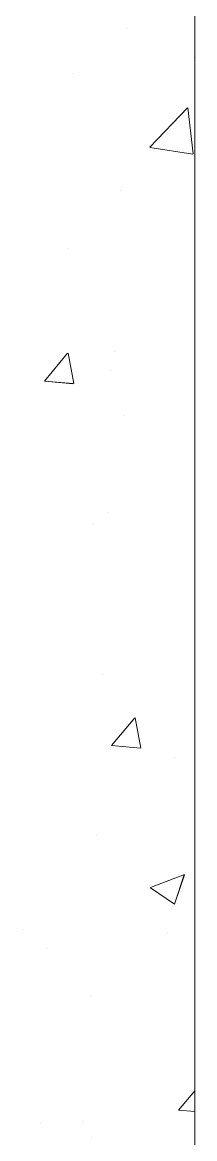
# Model space of a CAD drawing. Header units: millimetres. Extents: x 470010 to 1231400, y -134005 to 421770.
# Drawn here: x 672883 to 672974, y -9438 to -8853 of the extents above; entities that cross this region are included whole.
import ezdxf
from ezdxf.enums import TextEntityAlignment as Align

# ---------------------------------------------------------------- set-up
doc = ezdxf.new("R2010")
doc.units = ezdxf.units.MM
doc.layers.get('Defpoints').update_dxf_attribs({"color": 140})
doc.layers.add('АР_Стены ПЕНОблок', color=52, linetype='Continuous', lineweight=20)
doc.layers.add('АР_Штриховка', color=8, linetype='Continuous', lineweight=0)
doc.styles.add('style1', font='ARIALN.TTF')

# ---------------------------------------------------------------- blocks, each defined once
blk = doc.blocks.new('A$C9108343f')
at = {"layer": 'АР_Стены ПЕНОблок', "color": 18, "linetype": 'Continuous', "lineweight": 20, "true_color": 0x000000}
blk.add_line((7254.96, 21355), (7254.96, 97555), dxfattribs=at)
at = {"layer": 'АР_Штриховка', "color": 18, "linetype": 'Continuous', "lineweight": 0, "true_color": 0x000000}
for p, q in [((7219, 91509.86), (7219, 91509.86)), ((7254.74, 91494.92), (7254.74, 91494.92)), ((7191.16, 91486.55), (7191.16, 91486.55)), ((7231.4, 91447.78), (7251.19, 91468.4)), ((7254.07, 91444.29), (7251.27, 91468.41)), ((7231.46, 91447.66), (7254.05, 91444.15)), ((7215.92, 91425.3), (7215.92, 91425.3)), ((7187.92, 91394.74), (7187.92, 91394.74)), ((7175.97, 91325.19), (7188.22, 91339.78)), ((7191.45, 91323.91), (7188.51, 91339.83)), ((7212.83, 91340.75), (7212.83, 91340.75)), ((7210.82, 91331), (7210.82, 91331)), ((7175.97, 91325.18), (7191.15, 91323.86)), ((7217.3, 91307.22), (7217.3, 91307.22)), ((7209.74, 91256.19), (7209.74, 91256.19)), ((7201.72, 91250.55), (7201.72, 91250.55)), ((7206.65, 91171.64), (7206.65, 91171.64)), ((7211.21, 91134.13), (7223.46, 91148.72)), ((7226.69, 91132.85), (7223.75, 91148.77)), ((7211.21, 91134.13), (7226.4, 91132.8)), ((7244.08, 91127.98), (7244.08, 91127.98)), ((7203.56, 91087.08), (7203.56, 91087.08)), ((7231.78, 91059.81), (7249.56, 91066.63)), ((7244.35, 91051.12), (7249.5, 91066.47)), ((7246.42, 91066.37), (7246.42, 91066.37)), ((7231.7, 91059.64), (7244.34, 91051.12)), ((7164.38, 91037.98), (7164.38, 91037.98)), ((7240.84, 91036.17), (7240.84, 91036.17)), ((7177.26, 91027.8), (7177.26, 91027.8)), ((7200.47, 91002.53), (7200.47, 91002.53)), ((7246.46, 90943.07), (7254.96, 90953.2)), ((7246.46, 90943.07), (7254.96, 90942.33)), ((7174.02, 90935.99), (7174.02, 90935.99)), ((7195.88, 90937.26), (7195.88, 90937.26)), ((7200.97, 90928.91), (7200.97, 90928.91))]:
    blk.add_line(p, q, dxfattribs=at)
at = {"layer": 'Defpoints', "color": 18, "true_color": 0x000000, "style": 'style1'}
for p in [(143949.34, 316089.12), (143974.98, 281639.5), (143890.4, 273244.71), (143839.99, 264276.81), (143967.75, 254892.38), (12251.96, 104178.14), (12382.58, 96023.14)]:
    blk.add_attdef('АР-ПОМЕЩЕНИЕ:НАИМЕНОВАНИЕ', text='', height=100, dxfattribs=at).set_placement(p, align=Align.MIDDLE)
at = {"layer": 'Defpoints', "color": 18, "true_color": 0x000000, "style": 'style1', "flags": 8}
for p in [(143951.3, 279099.09), (143848.34, 269251.11), (143875.33, 260094.25), (144049.74, 250824.7), (163419.28, 238153.36), (155897.46, 237965.97), (183037.2, 237965.97), (143342.94, 237876.19)]:
    blk.add_attdef('АР-ПОМЕЩЕНИЕ:НАИМЕНОВАНИЕ', text='', height=100, dxfattribs=at).set_placement(p, align=Align.MIDDLE)

msp = doc.modelspace()

# ---------------------------------------------------------------- linework, layer by layer
at = {"layer": 'АР_Стены ПЕНОблок', "color": 18, "linetype": 'Continuous', "lineweight": 20, "true_color": 0x000000}
msp.add_line((672973.57, -79011.242), (672973.57, -2811.242), dxfattribs=at)
at = {"layer": 'АР_Штриховка', "color": 18, "linetype": 'Continuous', "lineweight": 0, "true_color": 0x000000}
for p, q in [((672950.014, -8918.457), (672969.798, -8897.839)), ((672972.686, -8921.951), (672969.88, -8897.829)), ((672950.075, -8918.586), (672972.665, -8922.09)), ((672894.583, -9041.054), (672906.828, -9026.461)), ((672910.058, -9042.333), (672907.121, -9026.412)), ((672894.583, -9041.059), (672909.765, -9042.387)), ((672929.827, -9232.111), (672942.072, -9217.518)), ((672945.301, -9233.39), (672942.364, -9217.469)), ((672929.826, -9232.116), (672945.008, -9233.444)), ((672950.388, -9306.435), (672968.173, -9299.608)), ((672962.965, -9315.126), (672968.115, -9299.777)), ((672950.314, -9306.598), (672962.948, -9315.12)), ((672965.07, -9423.168), (672973.57, -9413.038)), ((672965.07, -9423.173), (672973.57, -9423.916))]:
    msp.add_line(p, q, dxfattribs=at)

# ---------------------------------------------------------------- block references
msp.add_blockref('A$C9108343f', (665718.612, -100366.242))

doc.saveas('drawing.dxf')
